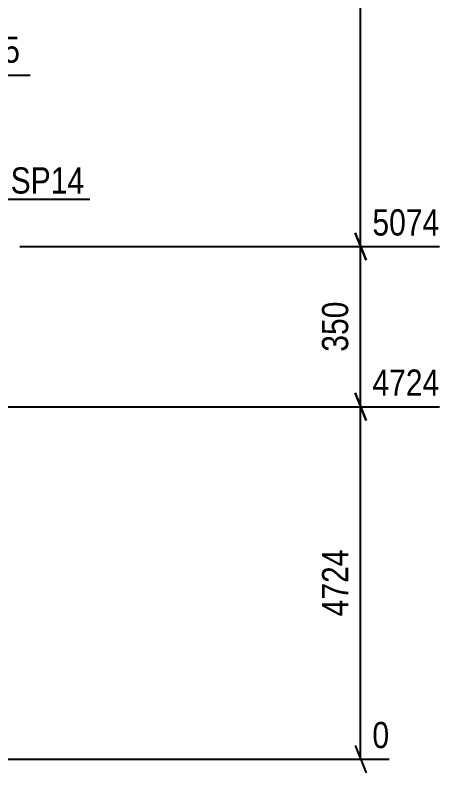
# Model space of a CAD drawing. Header units: millimetres. Extents: x 0 to 841, y 0 to 594.
# Drawn here: x 426.4 to 473.3, y 284.5 to 367.3 of the extents above; entities that cross this region are included whole.
import ezdxf

# ---------------------------------------------------------------- set-up
doc = ezdxf.new("R2010")
doc.units = ezdxf.units.MM
doc.styles.add('Arial Narrow', font='ARIALN.TTF', dxfattribs={"height": 0.2})

# ---------------------------------------------------------------- blocks, each defined once
blk = doc.blocks.new('StraightDimension-339278137-14868 - 5063')
at = {"color": 7, "linetype": 'Continuous'}
for p, q in [((420.903, 340.487), (420.903, 363.561)), ((422.153, 346.487), (422.153, 363.561)), ((419.403, 360.111), (422.403, 361.311)), ((423.653, 361.311), (420.653, 360.111)), ((420.903, 360.711), (422.153, 360.711)), ((422.153, 360.711), (428.059, 360.711)), ((422.153, 360.711), (428.059, 360.711))]:
    blk.add_line(p, q, dxfattribs=at)
at = {"color": 0}
blk.add_wipeout([(427.534, 361.461), (427.534, 365.661), (422.678, 365.661), (422.678, 361.461)], dxfattribs=at)
at = {"color": 3, "style": 'Arial Narrow'}
blk.add_text('25', height=2.8633, dxfattribs=at).set_placement((423.278, 362.061))
blk = doc.blocks.new('StraightDimension-339278137-33730 - 5063')
at = {"color": 7, "linetype": 'Continuous'}
for p, q in [((464.137, 341.987), (464.137, 483.987)), ((463.537, 343.487), (464.737, 340.487)), ((426.903, 341.987), (472.749, 341.987))]:
    blk.add_line(p, q, dxfattribs=at)
blk = doc.blocks.new('StraightDimension-339278137-33731 - 5063')
at = {"color": 7, "linetype": 'Continuous'}
for p, q in [((464.737, 340.487), (463.537, 343.487)), ((426.903, 341.987), (472.749, 341.987)), ((464.137, 324.487), (464.137, 341.987)), ((463.537, 325.987), (464.737, 322.987)), ((421.903, 324.487), (472.749, 324.487))]:
    blk.add_line(p, q, dxfattribs=at)
at = {"color": 0}
blk.add_wipeout([(463.386, 336.579), (459.186, 336.579), (459.187, 329.895), (463.387, 329.895)], dxfattribs=at)
at = {"color": 3, "style": 'Arial Narrow'}
blk.add_text('350', height=2.8633, rotation=90.00021, dxfattribs=at).set_placement((462.787, 330.495))
at = {"color": 0, "linetype": 'Continuous'}
blk.add_wipeout([(473.349, 342.587), (473.349, 346.787), (464.837, 346.787), (464.837, 342.587)], dxfattribs=at)
at = {"color": 3, "linetype": 'Continuous', "style": 'Arial Narrow'}
blk.add_text('5074', height=2.8633, dxfattribs=at).set_placement((465.437, 343.187))
blk = doc.blocks.new('StraightDimension-339278137-33732 - 5063')
at = {"color": 7, "linetype": 'Continuous'}
for p, q in [((464.737, 322.987), (463.537, 325.987)), ((421.903, 324.487), (472.749, 324.487)), ((464.137, 285.987), (464.137, 324.487)), ((463.537, 287.487), (464.737, 284.487)), ((405.653, 285.987), (467.265, 285.987))]:
    blk.add_line(p, q, dxfattribs=at)
at = {"color": 0}
blk.add_wipeout([(463.386, 309.493), (459.186, 309.493), (459.187, 300.981), (463.387, 300.981)], dxfattribs=at)
at = {"color": 3, "style": 'Arial Narrow'}
blk.add_text('4724', height=2.8633, rotation=90.00021, dxfattribs=at).set_placement((462.787, 301.581))
at = {"color": 0, "linetype": 'Continuous'}
for points in [[(473.349, 325.087), (473.349, 329.287), (464.837, 329.287), (464.837, 325.087)], [(467.865, 286.587), (467.865, 290.787), (464.837, 290.787), (464.837, 286.587)]]:
    blk.add_wipeout(points, dxfattribs=at)
at = {"color": 3, "linetype": 'Continuous', "style": 'Arial Narrow'}
for s, height, p in [('4724', 2.8633, (465.437, 325.687)), ('0', 2.863, (465.437, 287.187))]:
    blk.add_text(s, height=height, dxfattribs=at).set_placement(p)
blk = doc.blocks.new('Mark-339278137-5182 - 5063')
at = {"color": 30, "linetype": 'Continuous'}
for p, q in [((421.517, 344.708), (425.313, 347.174)), ((425.313, 347.174), (434.552, 347.174))]:
    blk.add_line(p, q, dxfattribs=at)
at = {"color": 0}
blk.add_wipeout([(433.952, 347.774), (433.952, 350.774), (425.913, 350.774), (425.913, 347.774)], dxfattribs=at)
blk.add_wipeout([(433.952, 347.774), (433.952, 350.774), (425.913, 350.774), (425.913, 347.774)], dxfattribs=at)
at = {"color": 3, "style": 'Arial Narrow'}
blk.add_text('SP14', height=2.8633, dxfattribs=at).set_placement((425.913, 347.774))

msp = doc.modelspace()

# ---------------------------------------------------------------- block references
msp.add_blockref('StraightDimension-339278137-14868 - 5063', (0, 0))

# ---------------------------------------------------------------- next in the draw order: block references
msp.add_blockref('StraightDimension-339278137-33730 - 5063', (0, 0))

# ---------------------------------------------------------------- next in the draw order: block references
msp.add_blockref('StraightDimension-339278137-33731 - 5063', (0, 0))

# ---------------------------------------------------------------- next in the draw order: block references
for name in ['Mark-339278137-5182 - 5063', 'StraightDimension-339278137-33732 - 5063']:
    msp.add_blockref(name, (0, 0))

doc.saveas('drawing.dxf')
